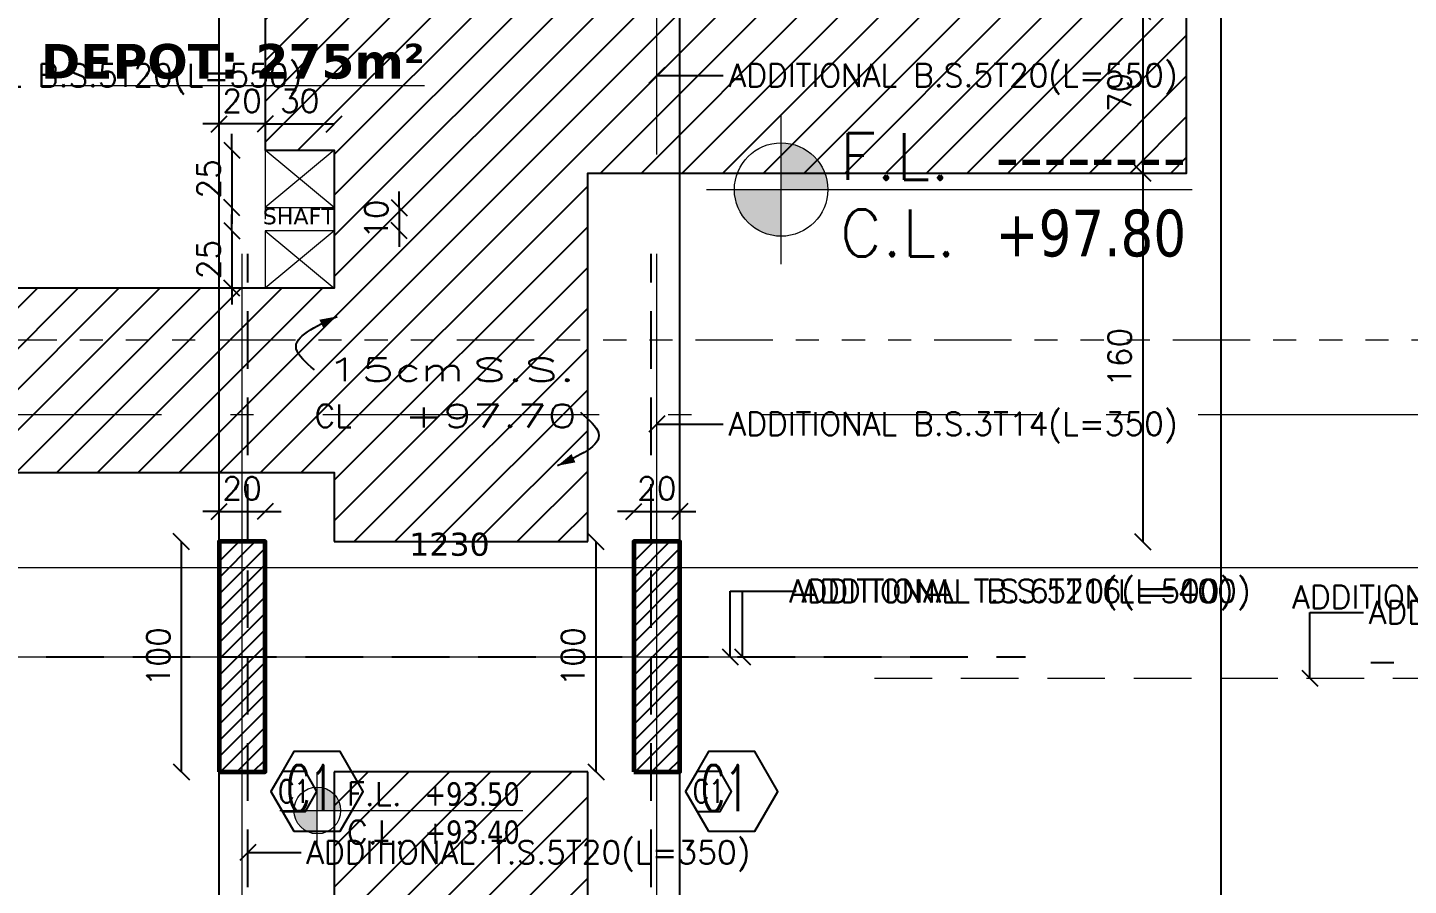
# Model space of a CAD drawing. Header units: inches. Extents: x -48 to 777, y -156 to 510.
# Drawn here: x 597.35 to 603.34, y 238.36 to 242.09 of the extents above; entities that cross this region are included whole.
import ezdxf
from ezdxf.enums import TextEntityAlignment as Align

# ---------------------------------------------------------------- set-up
doc = ezdxf.new("R2010")
doc.units = ezdxf.units.IN
doc.header["$MEASUREMENT"] = 0
doc.set_wipeout_variables(frame=1)
for name, pattern in [('ACAD_ISO06W100', [36, 24, -3, 0, -3, 0, -3, 0, -3]), ('ACAD_ISO10W100', [18, 12, -3, 0, -3]), ('HIDDEN', [0.375, 0.25, -0.125]), ('NUHA', [1.45, 0.75, -0.25, 0.2, -0.25])]:
    doc.linetypes.add(name, pattern=pattern)
doc.layers.get('Defpoints').update_dxf_attribs({"lineweight": 5})
for name, color, linetype, lineweight in [('A-AXIS', 253, 'ACAD_ISO10W100', 5), ('A-AXIS ST', 251, 'ACAD_ISO10W100', 5), ('A-DIM', 9, 'Continuous', 5), ('A-HIDDEN', 254, 'HIDDEN', 5), ('A-LEVELS', 139, 'Continuous', 20), ('A-LIMIT LOT', 235, 'ACAD_ISO10W100', 20), ('A-NOTES', 151, 'Continuous', 20), ('A-PILLARS', 1, 'Continuous', 60), ('A-SIGNS1', 20, 'Continuous', 15), ('A-SIGNS2', 30, 'Continuous', 15), ('A-TEXT', 50, 'Continuous', 15), ('H-PILLARS', 61, 'Continuous', 5), ('str-col-dimension', 6, 'Continuous', 50), ('str-raft-bottom', 1, 'Continuous', 5), ('str-raft-top', 1, 'Continuous', 5), ('str-shaft', 1, 'Continuous', 5)]:
    doc.layers.add(name, color=color, linetype=linetype, lineweight=lineweight)
doc.layers.add('HH-DARK GREY', color=7, linetype='Continuous', lineweight=5, true_color=0x404040)
for name, color, linetype in [('Str-Axes', 8, 'Continuous'), ('str-basement2', 5, 'Continuous'), ('str-col-hatch', 8, 'Continuous'), ('str-COL-TAG-100', 1, 'Continuous'), ('str-COL-TAG-50', 7, 'Continuous'), ('str-columns', 3, 'Continuous'), ('str-slab-top', 1, 'Continuous'), ('str-sunken-slabs', 5, 'Continuous')]:
    doc.layers.add(name, color=color, linetype=linetype)
doc.styles.add('5mm', font='simplex_.ttf', dxfattribs={"height": 5})
doc.styles.add('ROMAN', font='ROMANS.SHX')
doc.styles.add('ROMAND', font='verdana.ttf')
doc.styles.add('ROMANS', font='romans__.ttf', dxfattribs={"height": 0.14})
doc.dimstyles.new('M-1.50', dxfattribs={"dimtxt": 0.1, "dimasz": 0.05, "dimexe": 0.025, "dimexo": 0.025, "dimgap": 0.05, "dimtad": 1, "dimlfac": 100, "dimrnd": 0.5, "dimzin": 9, "dimdsep": 46, "dimtxsty": 'ROMAND', "dimblk": 'OBLIQUE', "dimcen": 1, "dimdle": 0.025, "dimclrd": 256, "dimclre": 256, "dimclrt": 2, "dimadec": 0, "dimazin": 0, "dimtfac": 0.666667, "dimtmove": 2, "dimatfit": 3, "dimfxl": 0.04, "dimtolj": 1, "dimtzin": 5, "dimlwd": -1, "dimlwe": -1, "dimarcsym": 0})
doc.dimstyles.new('structure', dxfattribs={"dimtxt": 0.1, "dimasz": 0.07, "dimexe": 0.18, "dimexo": 1, "dimgap": 0.05, "dimtad": 1, "dimdec": 1, "dimlfac": 100, "dimrnd": 0.5, "dimdsep": 46, "dimtxsty": 'ROMAN', "dimblk1": 'OBLIQUE', "dimblk2": 'OBLIQUE', "dimsah": 1, "dimcen": 0.009, "dimse1": 1, "dimse2": 1, "dimclrd": 4, "dimclre": 9, "dimclrt": 1, "dimadec": 0, "dimazin": 0, "dimtfac": 0.066667, "dimtdec": 1, "dimtix": 1, "dimtmove": 2, "dimatfit": 3, "dimldrblk": 'OBLIQUE', "dimfxl": 0.18, "dimtolj": 1, "dimarcsym": 0})

# ---------------------------------------------------------------- blocks, each defined once
blk = doc.blocks.new('GXFHGCGFCD')
at = {"layer": 'A-SIGNS1', "linetype": 'NUHA'}
h = blk.add_hatch(color=256, dxfattribs=at)
h.paths.add_polyline_path([(90.3819, 61.3301), (90.3819, 61.1701), (90.5419, 61.1701, 0.414214)])
h.paths.add_polyline_path([(90.3819, 61.1701), (90.2219, 61.1701, 0.414214), (90.3819, 61.0101)])
at = {"layer": 'A-SIGNS1'}
for p, q in [((90.3819, 60.9141), (90.3819, 61.4261)), ((90.1259, 61.1701), (91.7898, 61.1701))]:
    blk.add_line(p, q, dxfattribs=at)
blk.add_circle((90.3819, 61.1701), 0.16, dxfattribs=at)
blk = doc.blocks.new('DGXFHXFGDFD')
at = {"layer": 'A-SIGNS1'}
blk.add_blockref('GXFHGCGFCD', (0, 0), dxfattribs=at)
at = {"layer": 'A-SIGNS2', "linetype": 'NUHA', "style": 'ROMANS'}
for s, p in [('F.L.', (90.5835, 61.2031)), ('C.L.', (90.5835, 60.9413))]:
    blk.add_text(s, height=0.16, dxfattribs=at).set_placement(p)
at = {"layer": 'A-SIGNS2', "style": 'ROMANS', "width": 0.910135, "flags": 4}
for tag, p, p2 in [('NIV.FINI', (91.1159, 61.2031), (91.7898, 61.2031)), ('NIV.BETON', (91.1159, 60.9413), (91.7898, 60.9413))]:
    blk.add_attdef(tag, text='', height=0.16, dxfattribs=at).set_placement(p, p2, align=Align.FIT)
blk = doc.blocks.new('LOT 688  TOPOGRAPHIC PLAN')
at = {"layer": 'A-LEVELS', "color": 209, "linetype": 'Continuous'}
blk.add_lwpolyline([(-315982.05416, -27920.48321), (-315980.86908, -27919.86169), (-315980.29989, -27919.60995), (-315979.74761, -27919.46966), (-315979.47813, -27919.4582), (-315979.21324, -27919.49488), (-315978.95308, -27919.58647), (-315978.69656, -27919.73275), (-315978.43799, -27919.90735), (-315978.31003, -27919.9841), (-315978.195, -27920.01549), (-315978.09345, -27919.99971), (-315978.00356, -27919.94197), (-315977.85152, -27919.7215), (-315977.72437, -27919.39578), (-315977.6076, -27919.00654), (-315977.34738, -27918.20383), (-315977.18257, -27917.85413), (-315976.99399, -27917.54637), (-315976.7839, -27917.27916), (-315976.55457, -27917.05109), (-315976.30825, -27916.86078), (-315976.0472, -27916.70681)], dxfattribs=at)
at = {"layer": 'A-NOTES', "linetype": 'Continuous', "style": '5mm'}
blk.add_text('688', height=2, rotation=346.245633, dxfattribs=at).set_placement((-315981.70648, -27916.11756))
at = {"linetype": 'Continuous'}
blk.add_wipeout([(-315996.80172, -27893.57917), (-315969.32038, -27896.23659), (-315969.32038, -27930.53073), (-315964.08799, -27936.87852), (-315964.6636, -27941.43051), (-315970.22923, -27937.16678), (-315985.1164, -27950.2257)], dxfattribs=at).dxf.layer = 'A-LIMIT LOT'
blk = doc.blocks.new('_Oblique')
at = {"color": 0, "linetype": 'ByBlock', "lineweight": -2}
blk.add_line((-0.5, -0.5), (0.5, 0.5), dxfattribs=at)
blk = doc.blocks.new('*D990')
at = {"layer": 'A-DIM', "transparency": 16777216}
for p, q in [((605.3518, 239.7425), (593.0018, 239.7425)), ((593.0268, 239.6295), (593.0268, 239.7675)), ((605.3268, 239.6295), (605.3268, 239.7675))]:
    blk.add_line(p, q, dxfattribs=at)
at = {"layer": 'Defpoints', "color": 0, "transparency": 16777216}
for p in [(593.0268, 239.7425), (593.0268, 239.6045), (605.3268, 239.6045)]:
    blk.add_point(p, dxfattribs=at)
at = {"layer": 'A-DIM', "transparency": 16777216, "xscale": 0.05, "yscale": 0.05, "zscale": 0.05, "rotation": 180}
blk.add_blockref('_Oblique', (593.0268, 239.7425), dxfattribs=at)
at = {"layer": 'A-DIM', "transparency": 16777216, "xscale": 0.05, "yscale": 0.05, "zscale": 0.05}
blk.add_blockref('_Oblique', (605.3268, 239.7425), dxfattribs=at)
at = {"layer": 'A-DIM', "color": 2, "transparency": 16777216, "insert": (599.1768, 239.8446), "char_height": 0.1, "attachment_point": 5, "style": 'ROMAND'}
blk.add_mtext('\\A1;1230', dxfattribs=at)
blk = doc.blocks.new('tags')
at = {"layer": 'str-COL-TAG-100', "color": 2}
blk.add_lwpolyline([(0.125, -0.2616), (0.325, -0.2616), (0.425, -0.0884), (0.325, 0.0848), (0.125, 0.0848), (0.025, -0.0884)], close=True, dxfattribs=at)
at = {"layer": 'str-COL-TAG-50', "color": 2}
blk.add_lwpolyline([(0.075, -0.175), (0.175, -0.175), (0.225, -0.0884), (0.175, -0.0018), (0.075, -0.0018), (0.025, -0.0884)], close=True, dxfattribs=at)
at = {"layer": 'str-COL-TAG-100', "color": 1, "style": 'ROMANS', "width": 0.699426}
blk.add_attdef('NUMBER', text='', height=0.2, dxfattribs=at).set_placement((0.0918, -0.1741), (0.3679, -0.1741), align=Align.FIT)
at = {"layer": 'str-COL-TAG-50', "color": 1, "style": 'ROMANS', "width": 0.697102}
blk.add_attdef('NUMBER', text='', height=0.1, dxfattribs=at).set_placement((0.0562, -0.1375), (0.1938, -0.1375), align=Align.FIT)
blk = doc.blocks.new('DALLE-P')
at = {"color": 5}
for points in [[(-4.659, 3.291, 0, 0.4, 0), (-5.346, 2.966, 0.4, 0.4, 0)], [(4.908, -3.191, 0, 0.4, 0), (5.596, -2.866, 0.4, 0.4, 0)]]:
    blk.add_lwpolyline(points, format="xyseb", dxfattribs=at)
for points in [[(-5.647, 0.973), (-6.437, 1.884), (-4.659, 3.291)], [(5.896, -0.873), (6.687, -1.785), (4.908, -3.191)]]:
    blk.add_spline(points, degree=3, dxfattribs=at)
at = {"color": 1, "style": 'ROMANS', "width": 1.302339}
blk.add_text('cm', height=1, dxfattribs=at).set_placement((-2.147, 0.473), (0.853, 0.473), align=Align.FIT)
at = {"color": 1, "style": 'ROMANS'}
blk.add_text('CL', height=1, dxfattribs=at).set_placement((-5.647, -1.527))
for tag, width, p, p2 in [('SLABTHICKNESS', 1.557299, (-5.147, 0.473), (-2.147, 0.473)), ('SLABTYPE', 1.86013, (1.204, 0.473), (5.704, 0.473)), ('CONCRETELEVEL', 1.620528, (-1.746, -1.527), (5.754, -1.527))]:
    blk.add_attdef(tag, text='', height=1, dxfattribs=dict(at, width=width)).set_placement(p, p2, align=Align.FIT)
blk = doc.blocks.new('*D1431')
at = {"layer": 'Defpoints', "color": 0, "transparency": 16777216}
for p in [(598.6768, 241.6703), (598.3768, 241.5569), (598.6768, 241.5569)]:
    blk.add_point(p, dxfattribs=at)
at = {"layer": 'str-shaft', "color": 4, "lineweight": -2, "transparency": 16777216}
blk.add_line((598.3768, 241.6703), (598.6768, 241.6703), dxfattribs=at)
at = {"layer": 'str-shaft', "color": 4, "lineweight": -2, "transparency": 16777216, "xscale": 0.07, "yscale": 0.07, "zscale": 0.07, "rotation": 180}
blk.add_blockref('_Oblique', (598.3768, 241.6703), dxfattribs=at)
at = {"layer": 'str-shaft', "color": 4, "lineweight": -2, "transparency": 16777216, "xscale": 0.07, "yscale": 0.07, "zscale": 0.07}
blk.add_blockref('_Oblique', (598.6768, 241.6703), dxfattribs=at)
at = {"layer": 'str-shaft', "color": 1, "transparency": 16777216, "insert": (598.5268, 241.7703), "char_height": 0.1, "attachment_point": 5, "style": 'ROMAN'}
blk.add_mtext('\\A1;30', dxfattribs=at)
blk = doc.blocks.new('*D1432')
at = {"layer": 'Defpoints', "color": 0, "transparency": 16777216}
for p in [(598.3768, 241.5569), (598.2318, 241.3069), (598.3768, 241.3069)]:
    blk.add_point(p, dxfattribs=at)
at = {"layer": 'str-shaft', "color": 4, "lineweight": -2, "transparency": 16777216}
for p, q in [((598.2318, 241.5569), (598.2318, 241.6269)), ((598.2318, 241.5569), (598.2318, 241.3069)), ((598.2318, 241.3069), (598.2318, 241.2369))]:
    blk.add_line(p, q, dxfattribs=at)
at = {"layer": 'str-shaft', "color": 4, "lineweight": -2, "transparency": 16777216, "xscale": 0.07, "yscale": 0.07, "zscale": 0.07}
for p, rotation in [((598.2318, 241.5569), 270), ((598.2318, 241.3069), 90)]:
    blk.add_blockref('_Oblique', p, dxfattribs=dict(at, rotation=rotation))
at = {"layer": 'str-shaft', "color": 1, "transparency": 16777216, "insert": (598.1318, 241.4319), "char_height": 0.1, "attachment_point": 5, "rotation": 90, "style": 'ROMAN'}
blk.add_mtext('\\A1;25', dxfattribs=at)
blk = doc.blocks.new('*D1433')
at = {"layer": 'Defpoints', "color": 0, "transparency": 16777216}
for p in [(598.3768, 241.2069), (598.2318, 240.9569), (598.3768, 240.9569)]:
    blk.add_point(p, dxfattribs=at)
at = {"layer": 'str-shaft', "color": 4, "lineweight": -2, "transparency": 16777216}
for p, q in [((598.2318, 241.2069), (598.2318, 241.2769)), ((598.2318, 241.2069), (598.2318, 240.9569)), ((598.2318, 240.9569), (598.2318, 240.8869))]:
    blk.add_line(p, q, dxfattribs=at)
at = {"layer": 'str-shaft', "color": 4, "lineweight": -2, "transparency": 16777216, "xscale": 0.07, "yscale": 0.07, "zscale": 0.07}
for p, rotation in [((598.2318, 241.2069), 270), ((598.2318, 240.9569), 90)]:
    blk.add_blockref('_Oblique', p, dxfattribs=dict(at, rotation=rotation))
at = {"layer": 'str-shaft', "color": 1, "transparency": 16777216, "insert": (598.1318, 241.0819), "char_height": 0.1, "attachment_point": 5, "rotation": 90, "style": 'ROMAN'}
blk.add_mtext('\\A1;25', dxfattribs=at)
blk = doc.blocks.new('*D1434')
at = {"layer": 'Defpoints', "color": 0, "transparency": 16777216}
for p in [(598.6768, 241.3069), (598.6768, 241.2069), (598.9588, 241.2069)]:
    blk.add_point(p, dxfattribs=at)
at = {"layer": 'str-shaft', "color": 4, "lineweight": -2, "transparency": 16777216}
for p, q in [((598.9588, 241.3069), (598.9588, 241.3769)), ((598.9588, 241.3069), (598.9588, 241.2069)), ((598.9588, 241.2069), (598.9588, 241.1369))]:
    blk.add_line(p, q, dxfattribs=at)
at = {"layer": 'str-shaft', "color": 4, "lineweight": -2, "transparency": 16777216, "xscale": 0.07, "yscale": 0.07, "zscale": 0.07}
for p, rotation in [((598.9588, 241.3069), 270), ((598.9588, 241.2069), 90)]:
    blk.add_blockref('_Oblique', p, dxfattribs=dict(at, rotation=rotation))
at = {"layer": 'str-shaft', "color": 1, "transparency": 16777216, "insert": (598.8588, 241.2569), "char_height": 0.1, "attachment_point": 5, "rotation": 90, "style": 'ROMAN'}
blk.add_mtext('\\A1;10', dxfattribs=at)
blk = doc.blocks.new('*D1490')
at = {"layer": 'Defpoints', "color": 0, "transparency": 16777216}
for p in [(598.0131, 239.8569), (598.1768, 239.8569), (598.1768, 238.8569)]:
    blk.add_point(p, dxfattribs=at)
at = {"layer": 'str-col-dimension', "color": 4, "lineweight": -2, "transparency": 16777216}
blk.add_line((598.0131, 238.8569), (598.0131, 239.8569), dxfattribs=at)
at = {"layer": 'str-col-dimension', "color": 4, "lineweight": -2, "transparency": 16777216, "xscale": 0.07, "yscale": 0.07, "zscale": 0.07}
for p, rotation in [((598.0131, 239.8569), 90), ((598.0131, 238.8569), 270)]:
    blk.add_blockref('_Oblique', p, dxfattribs=dict(at, rotation=rotation))
at = {"layer": 'str-col-dimension', "color": 1, "transparency": 16777216, "insert": (597.9131, 239.3569), "char_height": 0.1, "attachment_point": 5, "rotation": 90, "style": 'ROMAN'}
blk.add_mtext('\\A1;100', dxfattribs=at)
blk = doc.blocks.new('*D1491')
at = {"layer": 'Defpoints', "color": 0, "transparency": 16777216}
for p in [(598.3768, 239.9877), (598.1768, 239.8569), (598.3768, 239.8569)]:
    blk.add_point(p, dxfattribs=at)
at = {"layer": 'str-col-dimension', "color": 4, "lineweight": -2, "transparency": 16777216}
for p, q in [((598.1768, 239.9877), (598.1068, 239.9877)), ((598.1768, 239.9877), (598.3768, 239.9877)), ((598.3768, 239.9877), (598.4468, 239.9877))]:
    blk.add_line(p, q, dxfattribs=at)
at = {"layer": 'str-col-dimension', "color": 4, "lineweight": -2, "transparency": 16777216, "xscale": 0.07, "yscale": 0.07, "zscale": 0.07}
blk.add_blockref('_Oblique', (598.1768, 239.9877), dxfattribs=at)
at = {"layer": 'str-col-dimension', "color": 4, "lineweight": -2, "transparency": 16777216, "xscale": 0.07, "yscale": 0.07, "zscale": 0.07, "rotation": 180}
blk.add_blockref('_Oblique', (598.3768, 239.9877), dxfattribs=at)
at = {"layer": 'str-col-dimension', "color": 1, "transparency": 16777216, "insert": (598.2768, 240.0877), "char_height": 0.1, "attachment_point": 5, "style": 'ROMAN'}
blk.add_mtext('\\A1;20', dxfattribs=at)
blk = doc.blocks.new('*D1492')
at = {"layer": 'Defpoints', "color": 0, "transparency": 16777216}
for p in [(599.8131, 239.8569), (599.9768, 239.8569), (599.9768, 238.8569)]:
    blk.add_point(p, dxfattribs=at)
at = {"layer": 'str-col-dimension', "color": 4, "lineweight": -2, "transparency": 16777216}
blk.add_line((599.8131, 238.8569), (599.8131, 239.8569), dxfattribs=at)
at = {"layer": 'str-col-dimension', "color": 4, "lineweight": -2, "transparency": 16777216, "xscale": 0.07, "yscale": 0.07, "zscale": 0.07}
for p, rotation in [((599.8131, 239.8569), 90), ((599.8131, 238.8569), 270)]:
    blk.add_blockref('_Oblique', p, dxfattribs=dict(at, rotation=rotation))
at = {"layer": 'str-col-dimension', "color": 1, "transparency": 16777216, "insert": (599.7131, 239.3569), "char_height": 0.1, "attachment_point": 5, "rotation": 90, "style": 'ROMAN'}
blk.add_mtext('\\A1;100', dxfattribs=at)
blk = doc.blocks.new('*D1493')
at = {"layer": 'Defpoints', "color": 0, "transparency": 16777216}
for p in [(600.1768, 239.9877), (599.9768, 239.8569), (600.1768, 239.8569)]:
    blk.add_point(p, dxfattribs=at)
at = {"layer": 'str-col-dimension', "color": 4, "lineweight": -2, "transparency": 16777216}
for p, q in [((599.9768, 239.9877), (599.9068, 239.9877)), ((599.9768, 239.9877), (600.1768, 239.9877)), ((600.1768, 239.9877), (600.2468, 239.9877))]:
    blk.add_line(p, q, dxfattribs=at)
at = {"layer": 'str-col-dimension', "color": 4, "lineweight": -2, "transparency": 16777216, "xscale": 0.07, "yscale": 0.07, "zscale": 0.07}
blk.add_blockref('_Oblique', (599.9768, 239.9877), dxfattribs=at)
at = {"layer": 'str-col-dimension', "color": 4, "lineweight": -2, "transparency": 16777216, "xscale": 0.07, "yscale": 0.07, "zscale": 0.07, "rotation": 180}
blk.add_blockref('_Oblique', (600.1768, 239.9877), dxfattribs=at)
at = {"layer": 'str-col-dimension', "color": 1, "transparency": 16777216, "insert": (600.0768, 240.0877), "char_height": 0.1, "attachment_point": 5, "style": 'ROMAN'}
blk.add_mtext('\\A1;20', dxfattribs=at)
blk = doc.blocks.new('*D1554')
at = {"layer": 'Defpoints', "color": 0, "transparency": 16777216}
for p in [(598.1768, 241.6703), (598.1768, 241.6703), (598.3768, 241.6703)]:
    blk.add_point(p, dxfattribs=at)
at = {"layer": 'str-shaft', "color": 4, "lineweight": -2, "transparency": 16777216}
for p, q in [((598.1768, 241.6703), (598.1068, 241.6703)), ((598.3768, 241.6703), (598.1768, 241.6703)), ((598.3768, 241.6703), (598.4468, 241.6703))]:
    blk.add_line(p, q, dxfattribs=at)
at = {"layer": 'str-shaft', "color": 4, "lineweight": -2, "transparency": 16777216, "xscale": 0.07, "yscale": 0.07, "zscale": 0.07}
blk.add_blockref('_Oblique', (598.1768, 241.6703), dxfattribs=at)
at = {"layer": 'str-shaft', "color": 4, "lineweight": -2, "transparency": 16777216, "xscale": 0.07, "yscale": 0.07, "zscale": 0.07, "rotation": 180}
blk.add_blockref('_Oblique', (598.3768, 241.6703), dxfattribs=at)
at = {"layer": 'str-shaft', "color": 1, "transparency": 16777216, "insert": (598.2768, 241.7703), "char_height": 0.1, "attachment_point": 5, "style": 'ROMAN'}
blk.add_mtext('\\A1;20', dxfattribs=at)
blk = doc.blocks.new('*D1559')
at = {"layer": 'Defpoints', "color": 0, "transparency": 16777216}
for p in [(602.3768, 242.1569), (602.1859, 241.4569), (602.3768, 241.4569)]:
    blk.add_point(p, dxfattribs=at)
at = {"layer": 'str-sunken-slabs', "color": 4, "lineweight": -2, "transparency": 16777216}
blk.add_line((602.1859, 242.1569), (602.1859, 241.4569), dxfattribs=at)
at = {"layer": 'str-sunken-slabs', "color": 4, "lineweight": -2, "transparency": 16777216, "xscale": 0.07, "yscale": 0.07, "zscale": 0.07}
for p, rotation in [((602.1859, 242.1569), 90), ((602.1859, 241.4569), 270)]:
    blk.add_blockref('_Oblique', p, dxfattribs=dict(at, rotation=rotation))
at = {"layer": 'str-sunken-slabs', "color": 1, "transparency": 16777216, "insert": (602.0859, 241.8069), "char_height": 0.1, "attachment_point": 5, "rotation": 90, "style": 'ROMAN'}
blk.add_mtext('\\A1;70', dxfattribs=at)
blk = doc.blocks.new('*D1560')
at = {"layer": 'Defpoints', "color": 0, "transparency": 16777216}
for p in [(602.3768, 241.4569), (602.1859, 239.8569), (602.3768, 239.8569)]:
    blk.add_point(p, dxfattribs=at)
at = {"layer": 'str-sunken-slabs', "color": 4, "lineweight": -2, "transparency": 16777216}
blk.add_line((602.1859, 241.4569), (602.1859, 239.8569), dxfattribs=at)
at = {"layer": 'str-sunken-slabs', "color": 4, "lineweight": -2, "transparency": 16777216, "xscale": 0.07, "yscale": 0.07, "zscale": 0.07}
for p, rotation in [((602.1859, 241.4569), 90), ((602.1859, 239.8569), 270)]:
    blk.add_blockref('_Oblique', p, dxfattribs=dict(at, rotation=rotation))
at = {"layer": 'str-sunken-slabs', "color": 1, "transparency": 16777216, "insert": (602.0859, 240.6569), "char_height": 0.1, "attachment_point": 5, "rotation": 90, "style": 'ROMAN'}
blk.add_mtext('\\A1;160', dxfattribs=at)

msp = doc.modelspace()

# ---------------------------------------------------------------- linework, layer by layer
at = {"layer": 'Str-Axes', "ltscale": 0.1}
msp.add_line((611.62657, 239.85688), (583.32678, 239.85688), dxfattribs=at)

# ---------------------------------------------------------------- next in the draw order: block references
at = {"layer": 'A-TEXT'}
msp.add_blockref('LOT 688  TOPOGRAPHIC PLAN', (316579.44716, 28156.10823), dxfattribs=at)

# ---------------------------------------------------------------- next in the draw order: hatches: boundary and pattern name
at = {"layer": 'H-PILLARS'}
h = msp.add_hatch(dxfattribs=at)
h.set_pattern_fill('ANSI31', color=256, scale=0.2, angle=90)
h.set_pattern_definition([(135, (-143.491753, -76.210882), (-0.0176776695, -0.0176776695), [])])
edge = h.paths.add_edge_path()
edge.add_line((600.92678, 228.60688), (600.92678, 228.15688))
edge.add_arc((604.37678, 228.15688), 3.45, 180, 270)
edge.add_line((604.37678, 224.70688), (610.77962, 224.70688))
edge.add_line((610.77962, 224.70688), (610.07678, 225.55955))
edge.add_line((610.07678, 225.55955), (610.07678, 259.87647))
edge.add_line((610.07678, 259.87647), (609.87678, 259.89581))
edge.add_line((609.87678, 259.89581), (609.87678, 225.48774))
edge.add_line((609.87678, 225.48774), (610.35557, 224.90688))
edge.add_line((610.35557, 224.90688), (604.37678, 224.90688))
edge.add_arc((604.37678, 228.15688), 3.25, 180, 270, ccw=False)
edge.add_line((601.12678, 228.15688), (601.12678, 228.60688))
edge.add_line((601.12678, 228.60688), (600.92678, 228.60688))
h = msp.add_hatch(dxfattribs=at)
h.set_pattern_fill('ANSI31', color=256, scale=0.2)
h.set_pattern_definition([(45, (0, 99), (-0.0176776695, 0.0176776695), [])])
edge = h.paths.add_edge_path()
edge.add_line((589.47678, 253.80841), (589.72678, 253.80848))
edge.add_line((589.72678, 253.80848), (589.72662, 247.55845))
edge.add_line((589.72662, 247.55845), (590.22678, 247.55845))
edge.add_line((590.22678, 247.55845), (590.22678, 242.30688))
edge.add_line((590.22678, 242.30688), (593.02678, 242.30688))
edge.add_line((593.02678, 242.30688), (593.02678, 228.85688))
edge.add_line((593.02678, 228.85688), (597.42678, 228.85688))
edge.add_line((597.42678, 228.85688), (597.42678, 228.60688))
edge.add_line((597.42678, 228.60688), (592.77678, 228.60688))
edge.add_line((592.77678, 228.60688), (592.77678, 242.05688))
edge.add_line((592.77678, 242.05688), (589.97678, 242.05688))
edge.add_line((589.97678, 242.05688), (589.97678, 247.30845))
edge.add_line((589.97678, 247.30845), (589.47678, 247.30845))
edge.add_line((589.47678, 247.30845), (589.47678, 254.05845))
at = {"layer": 'HH-DARK GREY'}
h = msp.add_hatch(dxfattribs=at)
h.set_pattern_fill('EARTH', color=256, scale=2)
h.set_pattern_definition([(0, (-242.49175, -75.7109), (0.5, 0.5), [0.5, -0.5]), (0, (-242.49175, -75.5234), (0.5, 0.5), [0.5, -0.5]), (0, (-242.49175, -75.3359), (0.5, 0.5), [0.5, -0.5]), (90, (-242.42925, -75.2734), (-0.5, 0.5), [0.5, -0.5]), (90, (-242.24175, -75.2734), (-0.5, 0.5), [0.5, -0.5]), (90, (-242.05425, -75.2734), (-0.5, 0.5), [0.5, -0.5])])
edge = h.paths.add_edge_path()
edge.add_line((589.47678, 254.05845), (589.47678, 247.30845))
edge.add_line((589.47678, 247.30845), (589.97678, 247.30845))
edge.add_line((589.97678, 247.30845), (589.97678, 242.05688))
edge.add_line((589.97678, 242.05688), (592.77678, 242.05688))
edge.add_line((592.77678, 242.05688), (592.77678, 228.60688))
edge.add_line((592.77678, 228.60688), (597.22678, 228.60688))
edge.add_line((597.22678, 228.60688), (597.22678, 224.90688))
edge.add_line((597.22678, 224.90688), (590.66159, 224.90688))
edge.add_line((590.66159, 224.90688), (582.9059, 262.50387))
edge.add_line((582.9059, 262.50387), (609.87678, 259.89581))
edge.add_line((609.87678, 259.89581), (609.87678, 225.48774))
edge.add_line((609.87678, 225.48774), (610.35557, 224.90688))
edge.add_line((610.35557, 224.90688), (604.37678, 224.90688))
edge.add_arc((604.37678, 228.15688), 3.25, 180, 270, ccw=False)
edge.add_line((601.12678, 228.15688), (601.12678, 228.60688))
edge.add_line((601.12678, 228.60688), (605.57678, 228.60688))
edge.add_line((605.57678, 228.60688), (605.57678, 242.05688))
edge.add_line((605.57678, 242.05688), (607.12678, 242.05688))
edge.add_line((607.12678, 242.05688), (607.12678, 246.60861))
edge.add_line((607.12678, 246.60861), (605.42678, 246.60861))
edge.add_line((605.42678, 246.60861), (605.4268, 253.65849))
edge.add_line((605.4268, 253.65849), (606.67686, 253.65849))
edge.add_line((606.67686, 253.65849), (606.6768, 257.80831))
edge.add_line((606.6768, 257.80831), (589.47678, 257.80848))
edge.add_line((589.47678, 257.80848), (589.47671, 254.08973))
edge.add_line((589.47671, 254.08973), (589.47678, 254.05845))
at = {"layer": 'str-col-hatch'}
h = msp.add_hatch(dxfattribs=at)
h.set_pattern_fill('ANSI31', color=256, scale=0.4)
h.set_pattern_definition([(45, (-98.00302, 188.047635), (-0.035355339, 0.035355339), [])])
h.paths.add_polyline_path([(598.17678, 239.85688), (598.17678, 238.85688), (598.37678, 238.85688), (598.37678, 239.85688)])
h = msp.add_hatch(dxfattribs=at)
h.set_pattern_fill('ANSI31', color=256, scale=0.4)
h.set_pattern_definition([(45, (-96.20302, 188.047635), (-0.035355339, 0.035355339), [])])
h.paths.add_polyline_path([(599.97678, 239.85688), (599.97678, 238.85688), (600.17678, 238.85688), (600.17678, 239.85688)])
at = {"layer": 'str-sunken-slabs'}
h = msp.add_hatch(dxfattribs=at)
h.set_pattern_fill('ANSI31', color=8)
h.set_pattern_definition([(45, (209, 1e-07), (-0.088388348, 0.088388348), [])])
h.paths.add_polyline_path([(599.92678, 233.45688), (598.67678, 233.45688), (598.67678, 232.15688), (598.67678, 231.05688), (599.92678, 231.05688)])
h.paths.add_polyline_path([(598.67678, 240.15688), (598.67678, 239.85688), (599.77678, 239.85688), (599.77678, 241.45688), (602.37678, 241.45688), (602.37678, 242.15688), (600.07678, 242.15688), (600.07678, 242.65688), (598.37678, 242.65688), (598.37678, 241.55688), (598.67678, 241.55688), (598.67678, 241.30688), (598.67678, 240.95688), (595.87678, 240.95688), (595.87678, 240.15688), (598.37678, 240.15688)])
h.paths.add_polyline_path([(598.67678, 238.85688), (598.67678, 237.65688), (598.67678, 234.45688), (599.77678, 234.45688), (599.77678, 238.85688)])

# ---------------------------------------------------------------- next in the draw order: linework, layer by layer
at = {"layer": 'A-AXIS', "linetype": 'ACAD_ISO06W100', "ltscale": 0.014}
msp.add_line((586.77664, 240.73298), (610.66993, 240.73298), dxfattribs=at)
at = {"layer": 'A-AXIS ST', "ltscale": 0.1}
for p, q in [((598.17678, 221.25688), (598.17678, 260.35831)), ((600.17678, 221.25688), (600.17678, 260.35831)), ((602.52678, 221.25688), (602.52678, 260.35831)), ((613.12678, 240.40688), (583.32678, 240.40688))]:
    msp.add_line(p, q, dxfattribs=at)
at = {"layer": 'A-HIDDEN', "linetype": 'HIDDEN', "ltscale": 0.3}
msp.add_lwpolyline([(598.37678, 240.95688), (598.67678, 240.95688), (598.67678, 241.55688), (598.37678, 241.55688)], close=True, dxfattribs=at)
at = {"layer": 'A-PILLARS'}
for points in [[(598.17678, 238.85688), (598.37678, 238.85688), (598.37678, 239.85688), (598.17678, 239.85688)], [(599.97678, 238.85688), (600.17678, 238.85688), (600.17678, 239.85688), (599.97678, 239.85688)]]:
    msp.add_lwpolyline(points, close=True, dxfattribs=at)
at = {"layer": 'Str-Axes', "ltscale": 0.1}
for p, q in [((598.17678, 221.25688), (598.17678, 260.35831)), ((600.17678, 221.25688), (600.17678, 260.35831)), ((602.52678, 221.25688), (602.52678, 260.35831))]:
    msp.add_line(p, q, dxfattribs=at)
at = {"layer": 'str-columns'}
for points in [[(598.17678, 238.85688), (598.37678, 238.85688), (598.37678, 239.85688), (598.17678, 239.85688)], [(599.97678, 238.85688), (600.17678, 238.85688), (600.17678, 239.85688), (599.97678, 239.85688)]]:
    msp.add_lwpolyline(points, close=True, dxfattribs=at)
at = {"layer": 'str-raft-bottom'}
for p, q in [((600.07678, 241.53767), (600.07678, 247.03767)), ((598.27678, 237.60688), (598.27678, 241.10688)), ((600.07678, 237.60688), (600.07678, 241.10688)), ((597.17678, 239.35688), (601.17678, 239.35688))]:
    msp.add_line(p, q, dxfattribs=at)
at = {"layer": 'str-raft-top', "linetype": 'HIDDEN'}
msp.add_line((601.02219, 239.2638), (604.02219, 239.2638), dxfattribs=at)
at = {"layer": 'str-shaft'}
for p, q in [((598.67678, 241.55688), (598.37678, 241.30688)), ((598.67678, 241.30688), (598.37678, 241.55688)), ((598.67678, 241.20688), (598.37678, 240.95688)), ((598.37678, 241.20688), (598.67678, 240.95688))]:
    msp.add_line(p, q, dxfattribs=at)
for points in [[(598.67678, 241.55688), (598.37678, 241.55688), (598.37678, 241.30688), (598.67678, 241.30688)], [(598.67678, 241.20688), (598.37678, 241.20688), (598.37678, 240.95688), (598.67678, 240.95688)]]:
    msp.add_lwpolyline(points, close=True, dxfattribs=at)
at = {"layer": 'str-slab-top', "linetype": 'HIDDEN'}
for p, q in [((598.30178, 237.60688), (598.30178, 241.10688)), ((600.05178, 237.60688), (600.05178, 241.10688)), ((596.67678, 239.35688), (601.67678, 239.35688))]:
    msp.add_line(p, q, dxfattribs=at)
msp.add_lwpolyline([(605.52678, 239.48095), (605.52678, 239.33095), (603.17678, 239.33095)], dxfattribs=at)
at = {"layer": 'str-sunken-slabs'}
for p, q in [((598.67678, 239.85688), (599.77678, 239.85688)), ((599.77678, 238.85688), (598.67678, 238.85688))]:
    msp.add_line(p, q, dxfattribs=at)
for points in [[(599.77678, 239.85688), (599.77678, 239.85688), (599.77678, 239.85688), (599.77678, 241.45688), (602.37678, 241.45688), (602.37678, 242.15688), (600.07678, 242.15688), (600.07678, 242.65688), (598.37678, 242.65688), (598.37678, 241.55688), (598.67678, 241.55688), (598.67678, 241.30688), (598.67678, 241.30688), (598.67678, 240.95688), (595.87678, 240.95688), (595.87678, 240.15688), (598.67678, 240.15688), (598.67678, 239.85688)], [(598.67678, 238.85688), (598.67678, 237.65688), (598.67678, 237.65688), (598.67678, 236.55688), (598.67678, 236.55688), (598.67678, 234.45688), (598.67678, 234.45688)], [(599.77678, 234.45688), (599.77678, 234.45688), (599.77678, 234.45688), (599.77678, 238.85688)]]:
    msp.add_lwpolyline(points, dxfattribs=at)

# ---------------------------------------------------------------- next in the draw order: block references
at = {"layer": 'A-SIGNS1'}
ref = msp.add_blockref('DGXFHXFGDFD', (541.33725, 199.93223), dxfattribs=dict(at, xscale=0.6336000000000013, yscale=0.6336000000000013, zscale=0.6336000000000013))
ref.add_attrib('NIV.FINI', '+93.50', dxfattribs={"layer": 'A-SIGNS2', "height": 0.101376, "style": 'ROMAND', "width": 0.797031}).set_placement((599.06826, 238.71054), (599.48224, 238.71054), align=Align.FIT)
ref.add_attrib('NIV.BETON', '+93.40', dxfattribs={"layer": 'A-SIGNS2', "height": 0.101376, "style": 'ROMAND', "width": 0.797031}).set_placement((599.06826, 238.54466), (599.48224, 238.54466), align=Align.FIT)
at = {"layer": 'str-basement2'}
ref = msp.add_blockref('DGXFHXFGDFD', (486.08451, 163.87057), dxfattribs=dict(at, xscale=1.267200000000003, yscale=1.267200000000003, zscale=1.267200000000003))
ref.add_attrib('NIV.FINI', '--------', dxfattribs={"layer": 'A-SIGNS2', "height": 0.202752, "style": 'ROMAND', "width": 0.817278}).set_placement((601.54653, 241.42718), (602.37449, 241.42718), align=Align.FIT)
ref.add_attrib('NIV.BETON', '+97.80', dxfattribs={"layer": 'A-SIGNS2', "height": 0.202752, "style": 'ROMAND', "width": 0.797031}).set_placement((601.54653, 241.09542), (602.37449, 241.09542), align=Align.FIT)
at = {"layer": 'str-columns'}
ref = msp.add_blockref('tags', (598.37678, 238.86073), dxfattribs=at)
ref.add_attrib('NUMBER', 'C1', dxfattribs={"layer": 'str-COL-TAG-50', "color": 1, "height": 0.1, "style": 'ROMANS', "width": 0.63631}).set_placement((598.43297, 238.72323), (598.57056, 238.72323), align=Align.FIT)
ref.add_attrib('NUMBER', 'C1', dxfattribs={"layer": 'str-COL-TAG-100', "color": 1, "height": 0.2, "style": 'ROMAN', "width": 0.670259}).set_placement((598.46862, 238.68667), (598.67289, 238.68667), align=Align.FIT)
ref = msp.add_blockref('tags', (600.17678, 238.86073), dxfattribs=at)
ref.add_attrib('NUMBER', 'C1', dxfattribs={"layer": 'str-COL-TAG-50', "color": 1, "height": 0.1, "style": 'ROMANS', "width": 0.63631}).set_placement((600.23297, 238.72323), (600.37056, 238.72323), align=Align.FIT)
ref.add_attrib('NUMBER', 'C1', dxfattribs={"layer": 'str-COL-TAG-100', "color": 1, "height": 0.2, "style": 'ROMAN', "width": 0.670259}).set_placement((600.26862, 238.68667), (600.47289, 238.68667), align=Align.FIT)
at = {"layer": 'str-sunken-slabs'}
ref = msp.add_blockref('DALLE-P', (599.15547, 240.50557), dxfattribs=dict(at, xscale=0.09999999999990905, yscale=0.09999999999990905, zscale=0.09999999999990905))
ref.add_attrib('CONCRETELEVEL', '+97.70', dxfattribs={"layer": '0', "color": 1, "height": 0.1, "style": 'ROMANS', "width": 1.341363}).set_placement((598.98087, 240.35284), (599.73087, 240.35284), align=Align.FIT)
ref.add_attrib('SLABTHICKNESS', '15', dxfattribs={"layer": '0', "color": 1, "height": 0.1, "style": 'ROMANS', "width": 1.557299}).set_placement((598.64079, 240.55284), (598.94079, 240.55284), align=Align.FIT)
ref.add_attrib('SLABTYPE', 'S.S.', dxfattribs={"layer": '0', "color": 1, "height": 0.1, "style": 'ROMANS', "width": 1.545352}).set_placement((599.27588, 240.55284), (599.72588, 240.55284), align=Align.FIT)

# ---------------------------------------------------------------- next in the draw order: texts
at = {"layer": 'A-TEXT', "style": 'ROMAND'}
for s, insert, char_height, width, attachment_point in [('{\\fVerdana|b1|i0|c0|p34;\\LDEPOT: 275m²}', (599.06864, 241.8646), 0.15, 2.1483779, 9), ('SHAFT', (598.36634, 241.30456), 0.07, 0.6766314, 1)]:
    msp.add_mtext(s, dxfattribs=dict(at, insert=insert, char_height=char_height, width=width, attachment_point=attachment_point))
at = {"layer": 'str-raft-bottom', "style": 'ROMAN'}
for s, p in [('ADDITIONAL B.S.5T20(L=550)', (596.58801, 241.83163)), ('ADDITIONAL B.S.5T20(L=550)', (600.38801, 241.83163)), ('ADDITIONAL B.S.3T14(L=350)', (600.38801, 240.31828)), ('ADDITIONAL B.S.5T16(L=400)', (600.70467, 239.59268))]:
    msp.add_text(s, height=0.1, dxfattribs=at).set_placement(p)
at = {"layer": 'str-raft-top', "style": 'ROMAN'}
msp.add_text('ADDITIONAL T.S.5T14(L=300)', height=0.1, dxfattribs=at).set_placement((603.16702, 239.49959))
at = {"layer": 'str-slab-top', "style": 'ROMAN'}
for s, p in [('ADDITIONAL T.S.6T20(L=500)', (600.65078, 239.59268)), ('ADDITIONAL T.S.3T12(L=250)', (602.83472, 239.56675)), ('ADDITIONAL T.S.5T20(L=350)', (598.55516, 238.45774))]:
    msp.add_text(s, height=0.1, dxfattribs=at).set_placement(p)

# ---------------------------------------------------------------- next in the draw order: dimensions: what is measured, and where the dimension line sits
at = {"layer": 'A-DIM'}
dim = msp.add_linear_dim(base=(593.02678, 239.7425), p1=(605.32678, 239.60446), p2=(593.02678, 239.60446), dimstyle='M-1.50', dxfattribs=at)
dim.commit()
dim.dimension.update_dxf_attribs({"geometry": '*D990', "text_midpoint": (599.17678, 239.84458)})
at = {"layer": 'str-col-dimension'}
for p1, p2, distance, picture, middle in [((598.17678, 239.85688), (598.37678, 239.85688), 0.13078, '*D1491', (598.27678, 240.08766)), ((599.97678, 239.85688), (600.17678, 239.85688), 0.13078, '*D1493', (600.07678, 240.08766)), ((598.17678, 238.85688), (598.17678, 239.85688), 0.16372, '*D1490', (597.91305, 239.35688)), ((599.97678, 238.85688), (599.97678, 239.85688), 0.16372, '*D1492', (599.71305, 239.35688))]:
    dim = msp.add_aligned_dim(p1=p1, p2=p2, distance=distance, dimstyle='structure', dxfattribs=at)
    dim.commit()
    dim.dimension.update_dxf_attribs({"geometry": picture, "text_midpoint": middle})
at = {"layer": 'str-shaft'}
for p1, p2, distance, picture, middle in [((598.37678, 241.67028), (598.17678, 241.67028), 0, '*D1554', (598.27678, 241.77028)), ((598.37678, 241.55688), (598.67678, 241.55688), 0.11339, '*D1431', (598.52678, 241.77028)), ((598.37678, 241.55688), (598.37678, 241.30688), -0.145, '*D1432', (598.13177, 241.43188)), ((598.67678, 241.30688), (598.67678, 241.20688), 0.282, '*D1434', (598.85878, 241.25688)), ((598.37678, 241.20688), (598.37678, 240.95688), -0.145, '*D1433', (598.13177, 241.08188))]:
    dim = msp.add_aligned_dim(p1=p1, p2=p2, distance=distance, dimstyle='structure', override={"dimfxl": 0.04}, dxfattribs=at)
    dim.commit()
    dim.dimension.update_dxf_attribs({"geometry": picture, "text_midpoint": middle})
at = {"layer": 'str-sunken-slabs'}
for p1, p2, picture, middle in [((602.37678, 242.15688), (602.37678, 241.45688), '*D1559', (602.08588, 241.80688)), ((602.37678, 241.45688), (602.37678, 239.85688), '*D1560', (602.08588, 240.65688))]:
    dim = msp.add_aligned_dim(p1=p1, p2=p2, distance=-0.19089, dimstyle='structure', override={"dimfxl": 0.04}, dxfattribs=at)
    dim.commit()
    dim.dimension.update_dxf_attribs({"geometry": picture, "text_midpoint": middle})

# ---------------------------------------------------------------- next in the draw order: leaders
at = {"layer": 'str-raft-bottom'}
for points, override in [([(600.07678, 241.88076), (600.36555, 241.88076)], {"dimgap": 0.05, "dimtad": 0}), ([(600.07678, 240.3674), (600.36555, 240.3674)], {"dimgap": 0.05, "dimtad": 0}), ([(600.44928, 239.35688), (600.44928, 239.64181), (600.68221, 239.64181)], {"dimgap": 0.05, "dimtad": 0, "dimfxl": 0.04, "dimfxlon": 1})]:
    msp.add_leader(points, dimstyle='structure', override=override, dxfattribs=at)
at = {"layer": 'str-raft-top'}
msp.add_leader([(602.91164, 239.2638), (602.91164, 239.54872), (603.14456, 239.54872)], dimstyle='structure', override={"dimgap": 0.05, "dimtad": 0, "dimfxl": 0.04, "dimfxlon": 1}, dxfattribs=at)
at = {"layer": 'str-slab-top'}
for points, override in [([(600.3954, 239.35688), (600.3954, 239.64181), (600.62833, 239.64181)], {"dimgap": 0.05, "dimtad": 0, "dimfxl": 0.04, "dimfxlon": 1}), ([(598.30178, 238.50687), (598.53271, 238.50687)], {"dimgap": 0.05, "dimtad": 0})]:
    msp.add_leader(points, dimstyle='structure', override=override, dxfattribs=at)

doc.saveas('drawing.dxf')
